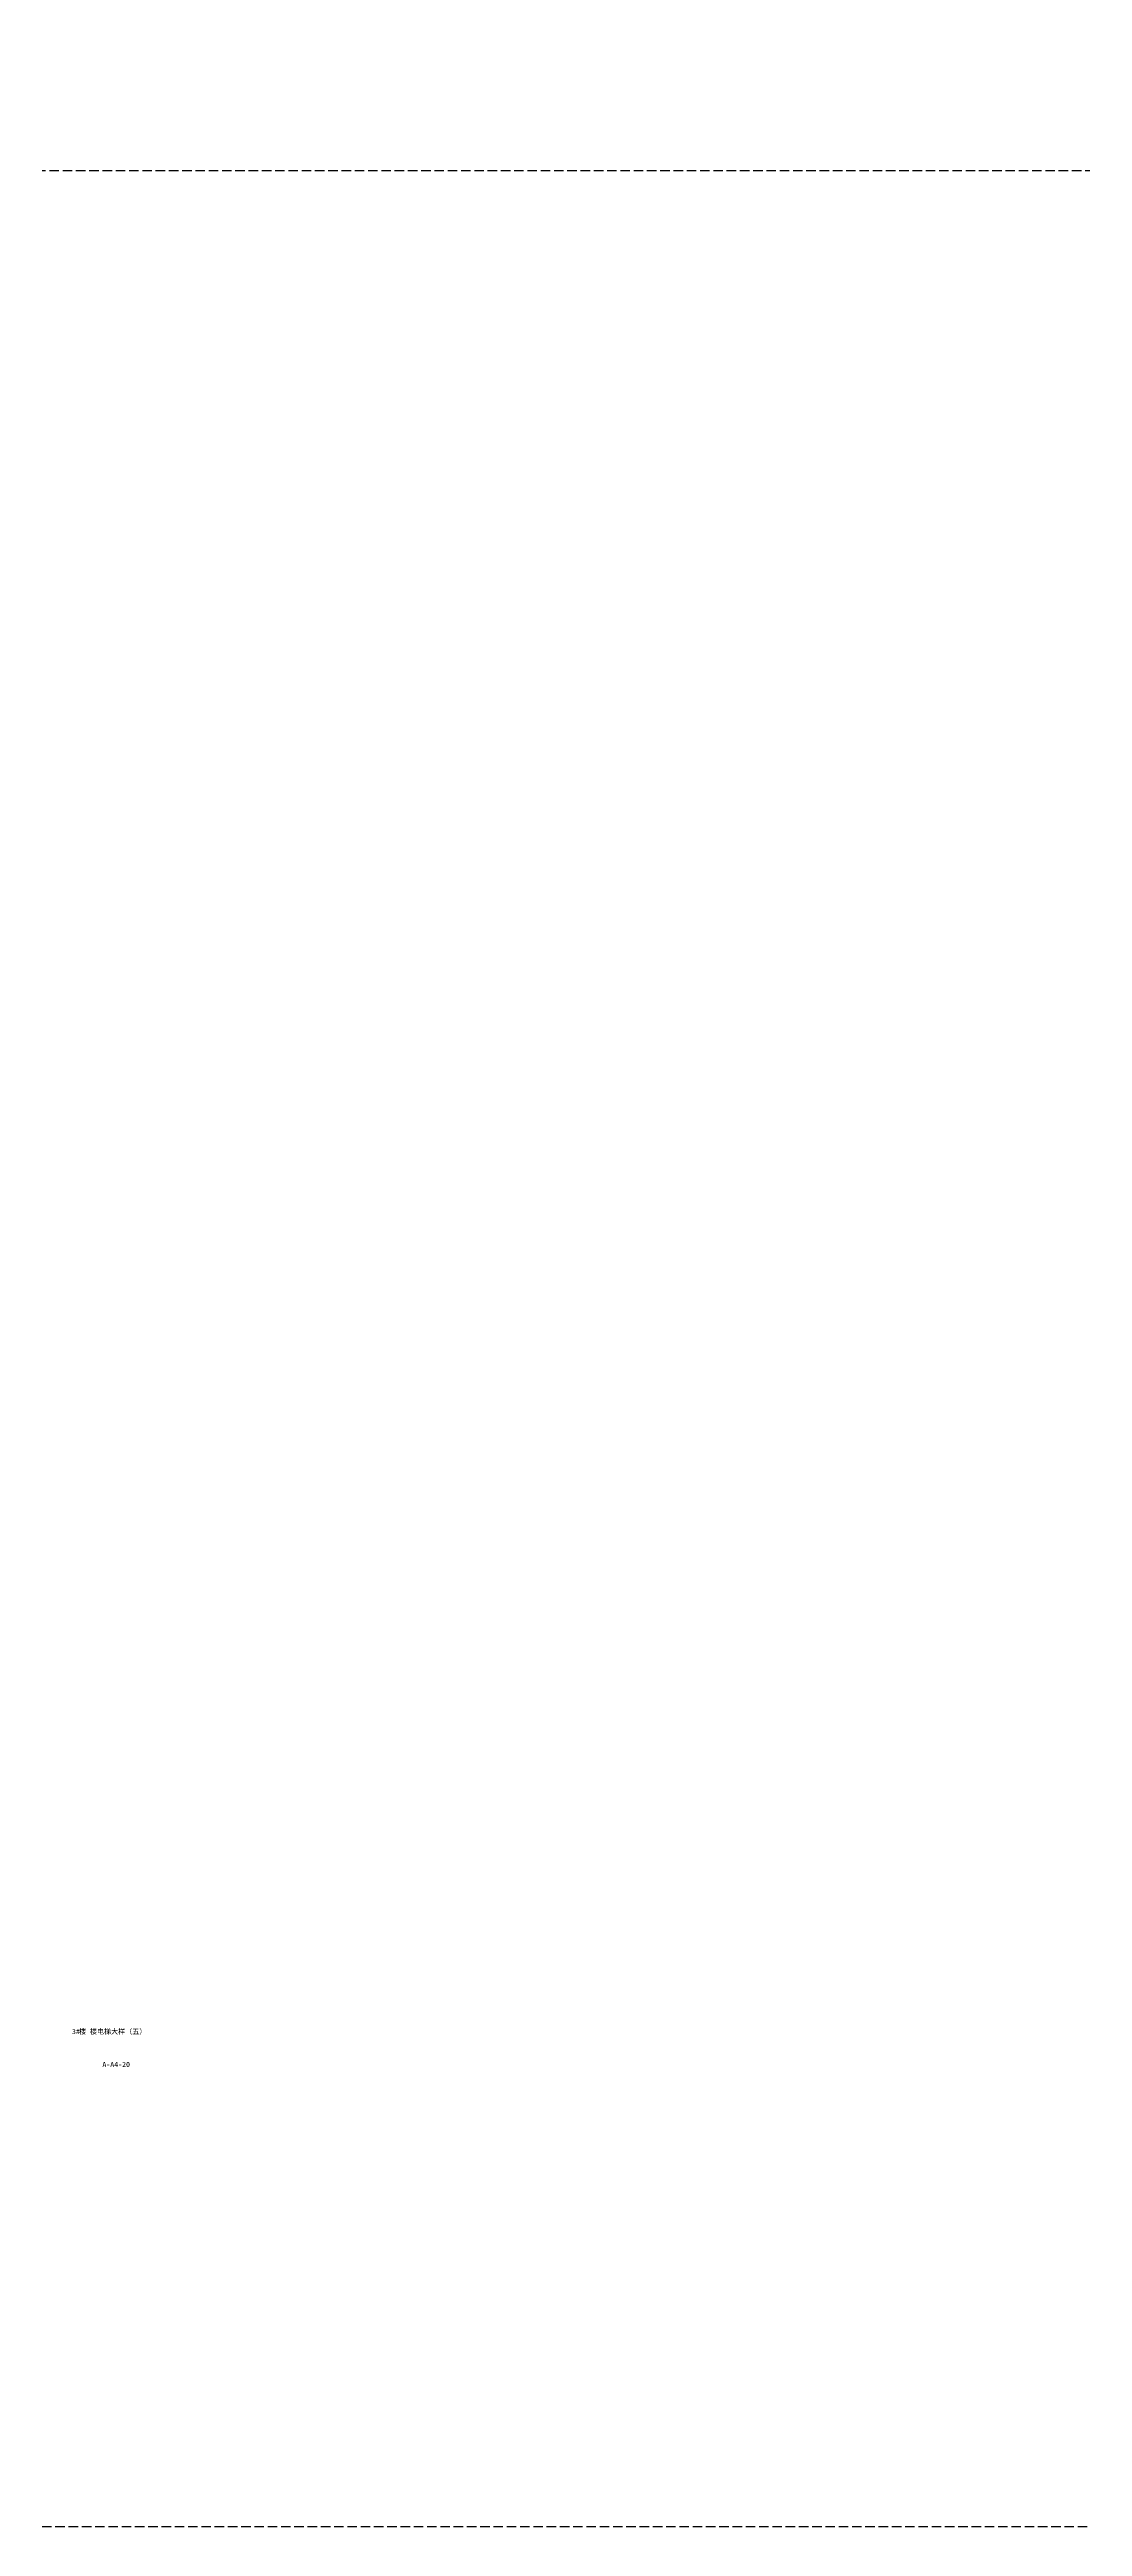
# Model space of a CAD drawing. Extents: x -10817 to 167545, y 26551 to 157048.
# Drawn here: x 100448 to 127674, y 26551 to 91800 of the extents above; entities that cross this region are included whole.
import ezdxf
from ezdxf.xclip import XClip

# ---------------------------------------------------------------- set-up
doc = ezdxf.new("R2010")
doc.units = 0
doc.header["$LTSCALE"] = 1000
doc.header["$MEASUREMENT"] = 0
doc.header["$XCLIPFRAME"] = 0
doc.linetypes.add('4#楼-HZS$0$__DASH', pattern=[0.35, 0.25, -0.1])
doc.linetypes.add('DASH', pattern=[0.35, 0.25, -0.1])
doc.layers.get('Defpoints').update_dxf_attribs({"color": 30, "linetype": 'DASH'})
doc.layers.add('4#楼-HZS$0$DOTE', color=1, linetype='Continuous')
doc.layers.add('A-ANNO-TEXT', color=7, linetype='Continuous')
doc.styles.get("Standard").update_dxf_attribs({"font": ''})
doc.styles.get('Standard').set_extended_font_data('SimSun')

# ---------------------------------------------------------------- blocks, each defined once
blk = doc.blocks.new('4#楼-HZS')
at = {"layer": '4#楼-HZS$0$DOTE', "linetype": '4#楼-HZS$0$__DASH', "ltscale": 2}
blk.add_line((323027.6, -80131.3, 0), (244197.9, -80131.3, 0), dxfattribs=at)
at = {"layer": 'Defpoints'}
blk.add_lwpolyline([(233510.1, -33931.3), (342410.1, -33931.3), (342410.1, -91331.3), (233510.1, -91331.3)], close=True, dxfattribs=at)
blk = doc.blocks.new('3、4#楼 北侧门头剖面$0$A$C68743212')
blk.add_blockref('4#楼-HZS', (-260976, 76631, 0))
blk = doc.blocks.new('3、4#楼 北侧门头剖面')
ref = blk.add_blockref('3、4#楼 北侧门头剖面$0$A$C68743212', (4150, 3500, 0), dxfattribs=dict(xscale=-1))
XClip(ref).set_block_clipping_path([(4798.9792002077, -3500), (4798.9792002077, -399.9916608699), (4398.9875394247, 0.0083390431), (-149.727296805, 0.1031708434), (-149.727296805, -30), (0.272703195, -30), (0.272703195, -170), (-149.727296805, -170), (-149.727296805, -200), (450.272703195, -200), (450.8968260299, -800), (300.6421525169, -800), (300.6421525169, -3500), (-349.727296805, -3500), (-349.727296805, 400.1031708434), (5198.9792002077, 400.1031708434), (5198.9792002077, -3500)])

msp = doc.modelspace()

# ---------------------------------------------------------------- linework, layer by layer
at = {"layer": 'Defpoints'}
msp.add_lwpolyline([(-10000, 26551.2), (167544.9, 26551.2), (167544.9, 88601.2), (-10000, 88601.2)], close=True, dxfattribs=at)

# ---------------------------------------------------------------- texts
at = {"layer": 'A-ANNO-TEXT'}
for s, height, p in [('3#', 132.91, (101039.5, 39522.7)), ('楼', 132.9, (101228.5, 39522.7)), ('楼电梯大样（五）', 132.91, (101512, 39522.7)), ('A-A4-20', 132.91, (101841, 38655.2))]:
    msp.add_text(s, height=height, dxfattribs=at).set_placement(p)

# ---------------------------------------------------------------- next in the draw order: block references
msp.add_blockref('3、4#楼 北侧门头剖面', (152144.9, 54006.2))

doc.saveas('drawing.dxf')
